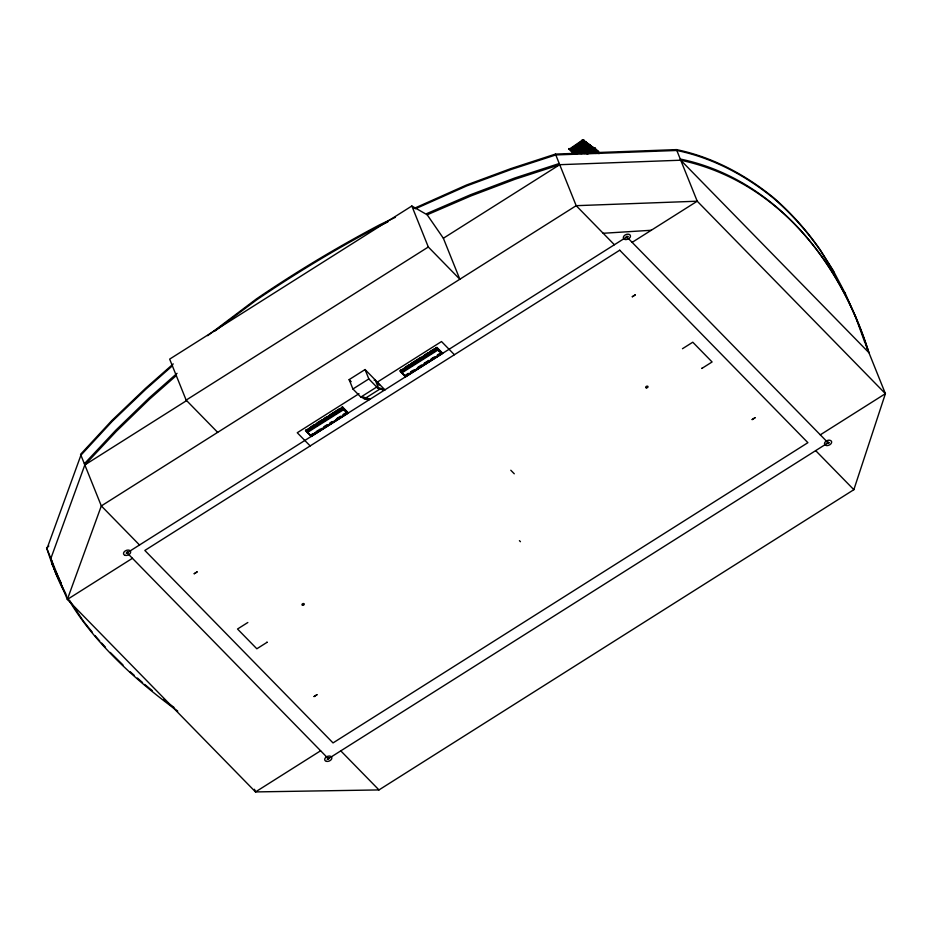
<?xml version="1.0" encoding="UTF-8"?>
<svg xmlns="http://www.w3.org/2000/svg" width="932" height="932" viewBox="0 0 932 932"><rect width="100%" height="100%" fill="white"/><g stroke="black" fill="none" stroke-linecap="round" stroke-linejoin="round"><path stroke-width="1.4" d="M576.407 148.922L578.248 149.749M576.454 148.468C588.43 149.388 567.914 148.503 579.599 148.444M577.362 150.868L574.625 151.1M577.875 150.495L581.16 150.378M583.816 144.588L583.793 141.699L585.238 141.711M588.407 148.992L588.64 146.371L589.805 146.312L599.008 153.244M588.651 149.213L588.64 146.371M827.232 442.91C832.521 443.527 824.272 441.349 828.932 442.642M581.987 142.841L582.267 140.115L583.665 140.126L574.893 148.84L573.658 148.642L582.663 140.161L585.436 143.423M582.325 143.179L582.267 140.115M570.186 149.609L583.514 140.546L571.211 148.98L569.953 148.724L582.244 140.301L583.595 140.324L592.764 149.656M571.153 149.574L570.92 148.689L569.953 148.724M590.573 152.172C586.647 151.951 592.822 156.786 590.142 147.792L592.03 148.071L588.057 153.827M589.909 153.43L590.142 147.792M590.795 153.396L591.086 150.751M586.379 151.473L587.16 144.938M586.554 151.648L587.346 145.112L582.104 152.755L584.981 148.258M343.244 409.498L343.116 408.88M585.086 145.613L585.552 142.794L587.405 143.144L578.155 151.706M586.508 147.221L585.82 151.438L584.434 151.485L585.809 143.05M583.758 141.221L583.747 140.522M343.5 410.418L342.918 408.88A5.743 1.142 57.7 0 1 342.056 407.237M48.837 546.035L46.6 547.853L67.337 599.451L255.519 791.92L378.975 789.928L853.852 489.684L885.4 393.677L865.502 344.164M127.94 552.653C123.898 554.61 130.131 550.311 126.239 553.014M591.366 150.693L591.284 149.062L592.694 149.202M46.95 548.715L80.921 455.189L112.201 421.357L145.776 389.285L172.525 365.705M176.439 375.456L149.691 399.036L116.255 431.423L84.835 464.928L50.864 558.454A501.416 213.3 16.6 0 0 66.731 596.247M580.962 145.124L578.889 148.666C575.219 149.551 581.545 139.346 583.444 140.196L594.034 148.165L583.117 140.184M577.84 148.701L582.698 140.429L583.898 140.359M577.584 148.456L578.632 148.421L581.405 143.703M582.36 142.759L583.502 140.08M585.086 152.126L588.57 146.452L590.014 146.51L583.048 152.871M585.308 152.335L588.791 146.662L589.805 146.312L579.389 153.116M587.381 149.831L588.779 147.559M587.603 150.04L589.688 146.639M578.912 149.854C579.984 151.38 581.323 143.318 584.049 141.722M579.098 150.052L584.248 141.909L571.328 150.169L584.422 141.979L575.394 150.227L584.166 141.804M579.716 149.831L581.184 147.512M582.85 145.369L585.051 141.885M584.224 145.38L585.762 142.98M580.613 151.59L585.96 143.179M582.43 150.355L586.822 142.876L598.227 151.73L594.884 151.38M588.08 144.856L583.782 151.601L585.774 151.951M584.003 151.823L588.313 145.077L575.86 153.361L574.438 153.128L586.857 144.775L588.278 144.821L579.448 153.197L578.236 153.058L587.591 145.089L578.423 153.232M586.822 153.629L590.003 149.027M587.067 153.862L590.236 149.26M587.824 153.594L589.408 151.299M593.183 151.66A1.934 1.433 -33.7 0 0 591.68 149.248L591.005 150.005A1.934 1.386 -44.4 0 0 591.937 152.312L592.018 152.3M377.087 382.271L376.947 383.122M378.229 384.438L378.369 383.588L377.623 383.809M84.369 463.763L115.778 430.258L149.225 397.871L177.057 373.324M572.108 149.691L568.765 149.341L569.836 148.852M574.019 150.518L575.51 150.18M581.079 153.337L583.001 153.046M587.544 151.473L588.407 152.3M599.521 153.372L598.659 152.533M573.891 148.875L582.896 140.394M574.66 148.619L583.665 140.126M591.471 147.279L597.144 150.972L586.1 143.132L576.722 151.532L585.972 142.957M579.984 149.586L577.933 151.485L576.722 151.532M575.195 150.04L583.98 142.701M575.394 150.227L585.168 141.967M580.997 153.605L589.339 146.604L578.9 153.349M582.197 152.895L589.152 146.534M581.859 153.582L589.805 146.312M580.287 152.114L588.442 144.868L574.718 153.396M173.247 363.911L145.427 388.434L111.863 420.495L80.571 454.327L101.32 505.925L139.509 544.987M584.399 153.349L590.748 147.897M584.585 153.535L590.935 148.083L582.477 153.396M586.484 152.405L590.713 148.77M585.622 153.5L591.971 148.048L590.492 148.13M207.673 335.683L256.242 299.044A1228.726 1110.583 -6.4 0 1 379.685 224.798L395.413 217.307M214.756 331.14L256.591 299.906A1228.726 1110.583 -6.4 0 1 380.035 225.66L387.898 221.909M582.535 140.231L581.999 141.28M586.461 143.074L573.972 151.788L572.842 151.636L585.331 142.911L587.172 142.922L589.991 146.557M573.029 151.823L585.529 143.097L587.428 143.074L586.927 142.747M572.842 151.636L586.275 142.876L588.278 145.427M570.92 148.689L583.211 140.266M574.438 153.128L586.869 145.497M571.328 150.169L584.737 141.734M571.572 150.401L584.981 141.955M577.56 153.267L589.129 146.394M579.611 153.326L590.049 146.58M411.839 206.007L428.312 247.003L459.837 279.25L443.364 238.254L427.182 214.791L411.839 206.007L169.659 359.123L186.144 400.119L217.669 432.366M186.144 400.119L428.312 247.003M84.835 464.928L186.493 400.667M443.364 238.254L559.713 164.696L680.744 160.211A501.416 329.252 -70.2 0 1 868.927 352.692L680.744 160.211M582.267 153.186L591.039 148.106M583.164 153.151L590.41 148.584M583.385 153.361L591.832 148.037M349.151 379.615L365.064 369.55L384.904 389.832L380.093 388.935L364.179 399.001L368.99 399.898L360.824 397.079L352.913 388.993L349.151 379.615L351.166 381.677M352.913 388.993L368.839 378.928L376.738 387.013L384.904 389.832M375.177 379.883L374.175 380.198L375.072 379.627L378.252 387.526L377.344 388.096L383.902 390.159M359.006 393.7L297.261 432.739L310.158 445.927M377.344 382.108L441.512 341.543L454.408 354.731M310.985 426.844L314.55 424.584M316.938 423.07L321.703 420.064M324.08 418.561L326.468 417.047M330.033 414.787L339.563 408.764M405.315 367.196L408.892 364.936M411.268 363.433L420.798 357.41M424.375 355.15L427.939 352.89M430.328 351.387L433.904 349.127M342.661 407.063L305.451 430.631L311.183 436.491L348.405 412.958L342.673 407.098M310.403 435.279L310.682 435.966L346.914 413.062L343.023 409.09L306.803 431.994L306.232 430.584L342.463 407.68L347.112 412.445L347.403 413.167L311.183 436.071L310.403 435.279L312.814 433.753M404.733 375.643L405.012 376.33L441.244 353.426L437.364 349.453L401.133 372.357L400.562 370.936L436.793 348.032L441.453 352.797L441.745 353.531L405.513 376.435L404.733 375.643L408.356 373.348M307.082 431.516L306.605 430.642L342.335 408.053L341.951 407.261M437.69 350.199L401.96 372.788L400.935 371.006L436.665 348.405L436.281 347.624M360.824 397.079L376.738 387.013M362.327 397.591L363.224 397.032L369.783 399.082M306.162 429.932A5.743 1.142 57.7 0 0 307.012 431.574L307.513 432.413L343.36 409.835L342.335 408.053M316.437 431.458L320.06 429.174M323.684 426.879L327.307 424.596M329.73 423.058L332.142 421.532M336.976 418.48L340.588 416.196M343.011 414.67L345.423 413.132M410.779 371.821L413.191 370.295M418.025 367.243L421.637 364.948M424.06 363.422L428.883 360.369M431.306 358.843L433.718 357.317M437.341 355.022L439.753 353.496M314.131 433.298L316.181 431.994L316.472 432.728M336.172 419.365L338.607 417.827M343.465 414.752L347.112 412.445M411.257 371.891L414.88 369.596M417.291 368.07L419.715 366.544M424.538 363.492L428.161 361.197M430.584 359.67L435.407 356.618M132.437 558.291L67.337 599.451L101.32 505.925L576.186 205.681L697.229 201.207L885.4 393.677L820.3 434.836M632.129 242.367L697.229 201.207L676.481 149.609L555.449 154.083L510.922 168.587L466.559 184.99L413.75 208.558M247.83 622.506L237.52 629.018L256.836 648.777L267.146 642.264M682.469 348.719L692.779 342.207L712.095 361.966L701.784 368.478M320.62 750.773L255.519 791.92L254.459 789.276M415.404 208.791L466.897 185.852L511.272 169.449L555.798 154.945L676.83 150.471C712.677 157.846 745.763 175.554 773.968 198.609A561.693 389.355 -55.5 0 1 820.486 250.615L833.721 271.69M578.819 152.627C578.085 153.326 574.368 152.429 576.279 151.695M582.745 151.869L579.529 151.392L581.02 150.914M583.071 152.452C582.325 152.999 578.224 152.487 580.147 151.532M588.08 153.337L586.682 151.893M594.103 151.578L594.162 150.891M596.364 150.495L596.107 149.668M594.045 152.172L594.092 151.485M426.716 213.626L470.474 194.753L514.72 178.024L559.247 163.519M427.182 214.791L470.951 195.918L515.186 179.189L559.713 164.696M626.782 236.274C624.557 240.561 630.09 233.664 626.793 237.509M328.39 759.335C330.615 755.048 325.07 761.945 328.367 758.1M626.048 237.136L627.749 236.612M327.412 759.009L329.113 758.485M376.982 383.157L378.043 383.262M378.264 384.473L379.009 384.252M378.578 384.8L379.65 384.904M576.757 148.677L578.329 148.631M581.079 147.862L580.718 148.619L581.137 147.85M575.498 149.796L572.819 149.516M572.539 151.823C570 152.895 576.943 153.605 574.59 152.032M592.403 147.501L595.385 148.083L593.032 148.433M584.888 150.355L582.896 150.32M576.512 153.768L573.529 153.034L576.885 153.384M575.463 154.269L576.593 154.164M701.854 368.257L702.041 368.315M594.115 148.852L596.795 149.516L595.292 149.994M594.255 149.167L595.327 148.677L594.336 148.118M594.057 149.446L595.734 149.551M580.543 151.159L578.19 150.798M574.147 153.314L575.394 153.337M595 153.186L596.072 152.697L594.22 152.009M603.167 233.28L651.235 230.274M584.352 141.548L585.413 141.944M584.003 141.909L585.447 141.909L589.036 146.336M587.125 145.112L588.628 145.054M591.797 147.839L590.573 148.025L597.47 153.046M593.323 147.908L594.034 148.165M595.583 149.504L594.581 149.539L595.583 149.504L585.18 141.711M580.403 151.392L581.463 151.357M582.104 152.755L583.059 152.732M578.236 153.058L579.273 153.023M582.337 152.976L583.292 152.953M586.216 152.778L587.486 152.918L586.403 152.953M597.377 152.312L598.903 152.557L597.668 152.592L586.857 144.775M572.551 151.485L570.279 150.646L573.005 150.553M582.628 152.405L581.137 152.743L581.743 153.326M582.768 152.417L581.23 153.046M589.327 151.834L587.789 151.462M597.773 152.93C602.981 153.174 595.012 150.471 596.981 152.743M586.519 152.86L588.069 153.244M579.203 152.615L577.397 152.778L577.584 153.361M676.481 149.609C712.339 156.984 745.414 174.692 773.618 197.747A561.693 389.355 -55.5 0 1 820.148 249.753L833.371 270.839L845.394 293.685M680.278 159.046C774.9 178.56 841.305 262.812 868.449 351.515M595.012 152.732L596.002 153.291M576.372 150.308L577.048 150.553M596.911 153.337C595.909 151.042 591.098 148.188 589.071 146.569M578.341 151.904L578.958 152.347M581.184 149.947L579.005 149.411L578.248 150.203M588.278 144.821L598.903 152.557M168.203 703.229L173.993 707.4M599.486 153.57L591.715 148.037M593.742 150.262L598.344 153.617M585.308 142.584L592.321 147.862M585.867 142.911L589.234 145.532M152.242 690.624L144.658 684.379M163.403 699.431L165.314 700.934M130.072 671.692L134.243 675.316M137.365 678.03L142.573 682.562M123.012 664.97L110.267 652.435M583.001 140.091L591.96 148.77M584.108 149.691L583.211 149.726M614.386 244.743L576.186 205.681L555.449 154.083M815.663 450.622L853.852 489.684M441.745 353.531L440.964 352.727L441.244 353.426M437.737 350.071L438.506 350.851M510.794 470.241L514.278 473.794M400.562 370.936L405.513 376.435M402.601 373.546L401.343 371.938A5.743 1.142 57.7 0 1 400.492 370.295M382.12 388.469L384.007 390.403M519.427 540.653L520.44 541.702M347.403 413.167L346.634 412.375L346.914 413.062M344.164 410.499L343.489 409.346M306.232 430.584L311.183 436.071M307.513 432.413L308.271 433.194M340.786 750.866L378.975 789.928M99.724 640.995L95.087 635.682M101.646 643.08L105.479 647.239M588.418 145.066L591.797 148.91M591.436 147.78L596.294 153.442M593.649 150.914L595.501 153.093M593.218 151.066L595.303 153.465M583.816 140.417L586.251 143.388M92.431 632.385L83.577 621.423L69.364 600.08M65.776 593.859L55.617 572.935L50.398 557.289M61.361 583.514L52.169 564.361L46.6 547.853M436.665 348.405L437.143 349.29M400.55 370.214L400.935 371.006M306.22 429.85L306.605 430.642M51.819 563.499L56.596 573.914M57.796 576.512L58.984 579.122M845.044 292.823L855.96 317.8M864.663 342.079L865.001 342.941L855.611 316.938M436.793 348.032L437.364 349.453M365.064 369.55L368.839 378.928M342.463 407.68L343.023 409.09M326.445 425.516L326.736 426.239M325.07 426.378L325.361 427.101M321.994 428.324L322.286 429.046M320.631 429.186L320.923 429.908M317.556 431.132L317.847 431.865M313.105 433.951L313.397 434.673M311.742 434.813L312.034 435.535M587.346 143.039L588.162 145.811M587.125 142.817L587.941 145.59M126.962 552.163L127.206 553.352M828.024 442.257L828.129 443.469M177.756 711.104A501.416 213.3 16.6 0 1 69.62 601.233M591.342 149.621A1.934 1.386 -44.4 0 1 593.684 149.33A1.934 1.386 -44.4 0 1 593.206 151.683M437.248 349.244A5.743 1.142 57.7 0 1 436.386 347.601M568.846 148.596L572.178 149.097L568.846 148.596M570.337 150.052L573.669 150.541L570.337 150.052M571.933 151.532L575.265 152.032L571.933 151.532M572.586 148.468L575.918 148.969L572.586 148.468M574.077 149.924L577.421 150.413L574.077 149.924M575.673 151.403L579.005 151.904L575.673 151.403M594.954 150.635L598.286 151.135L595.082 150.506M247.539 622.506L247.539 622.506M266.855 642.253L266.925 642.148M682.189 348.719L682.189 348.719M436.992 347.426L399.793 370.994L405.513 376.854L442.735 353.321L437.015 347.461M626.793 236.903L127.102 552.839L328.379 758.706L828.07 442.782L626.793 236.903M619.722 250.207L144.844 550.451L333.027 742.921L807.893 442.677L619.722 250.207M197.083 571.91L194.217 573.716L197.083 571.91M635.17 294.92L632.304 296.737L635.17 294.92M316.95 694.736L314.096 696.542L316.95 694.736M755.037 417.746L752.171 419.563L755.037 417.746M826.94 445.554A3.74 2.493 -21.9 0 0 831.589 441.605A3.74 2.493 -21.9 0 0 825.694 441.418A3.74 2.493 -21.9 0 0 826.94 445.554M326.515 761.374A3.74 2.493 -21.9 0 0 331.862 757.961A3.74 2.493 -21.9 0 0 326.421 756.901A3.74 2.493 -21.9 0 0 326.515 761.374M125.331 555.39A3.74 2.493 -21.9 0 0 130.678 551.965A3.74 2.493 -21.9 0 0 125.249 550.917A3.74 2.493 -21.9 0 0 125.331 555.39M625.151 239.501A3.74 2.493 -21.9 0 0 630.498 236.087A3.74 2.493 -21.9 0 0 625.057 235.027A3.74 2.493 -21.9 0 0 625.151 239.501M646.295 387.84A1.2 0.804 -21.9 0 0 648.02 386.757A1.2 0.804 -21.9 0 0 646.284 386.407A1.2 0.804 -21.9 0 0 646.295 387.84M302.55 605.241A1.2 0.804 -21.9 0 0 304.275 604.157A1.2 0.804 -21.9 0 0 302.539 603.808A1.2 0.804 -21.9 0 0 302.55 605.241"/></g></svg>
